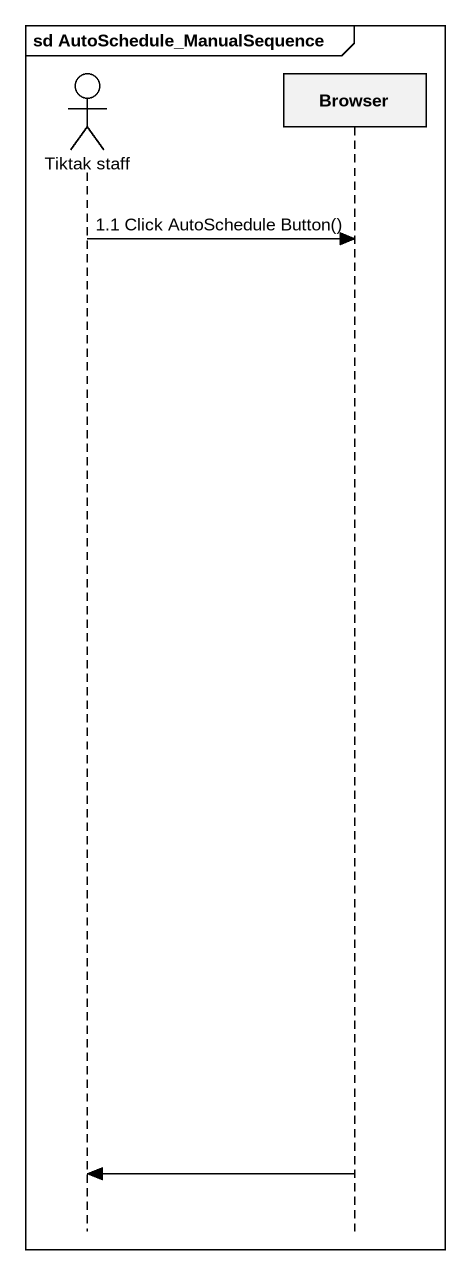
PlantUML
@startuml
mainframe sd AutoSchedule_ManualSequence
hide footbox
actor "Tiktak staff" as Tiktak_staff
participant Browser

Tiktak_staff -> Browser : 1.1 Click AutoSchedule Button()
Browser -> Tiktak_staff
@enduml
